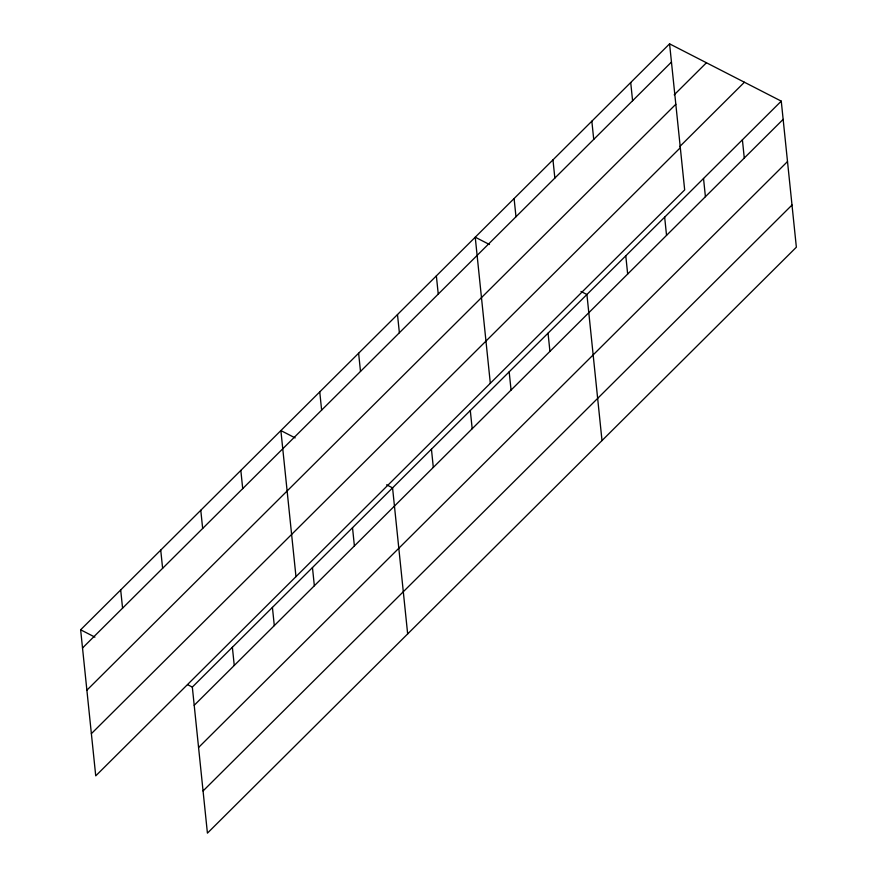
<?xml version="1.0" encoding="UTF-8"?>
<svg xmlns="http://www.w3.org/2000/svg" width="877" height="877" viewBox="0 0 877 877"><rect width="100%" height="100%" fill="white"/><g stroke="black" fill="none" stroke-linecap="round" stroke-linejoin="round"><path stroke-width="1.32" d="M669.579 43.85L684.674 189.914L95.736 775.86L80.64 629.796L669.579 43.85L781.264 101.14L796.36 247.204L207.421 833.15L192.326 687.086L781.264 101.14M82.515 648.004L671.464 62.059M674.205 94.826L706.445 62.76M86.878 690.199L675.827 104.253M679.949 146.382L744.409 82.241M91.372 733.665L680.322 147.72M194.201 705.305L783.15 119.36M198.564 747.489L787.513 161.543M203.058 790.955L792.008 205.021M489.498 244.53L475.235 237.207L490.32 383.271M580.969 291.46L586.921 294.508L602.006 440.572M295.143 437.897L280.881 430.574L295.977 576.638M386.614 484.817L392.567 487.864L407.662 633.928M80.64 629.796L94.902 637.119M187.568 684.652L192.326 687.086M742.402 139.816L744.277 158.035M703.529 178.491L705.415 196.7M664.656 217.156L666.542 235.376M630.716 82.526L632.591 100.734M625.783 255.832L627.669 274.052M591.843 121.19L593.729 139.41M552.97 159.866L554.856 178.086M548.048 333.183L549.934 351.392M514.097 198.542L515.983 216.751M509.175 371.848L511.061 390.068M470.302 410.524L472.188 428.732M436.362 275.882L438.248 294.102M431.44 449.199L433.315 467.408M397.489 314.558L399.375 332.767M358.616 353.234L360.502 371.442M352.521 527.713L354.396 545.922M319.754 391.898L321.629 410.118M312.464 567.562L314.35 585.77M272.418 607.399L274.304 625.619M240.835 470.423L242.71 488.632M232.372 647.248L234.258 665.457M200.778 510.261L202.664 528.48M160.732 550.109L162.618 568.318M120.686 589.947L122.572 608.167"/></g></svg>
